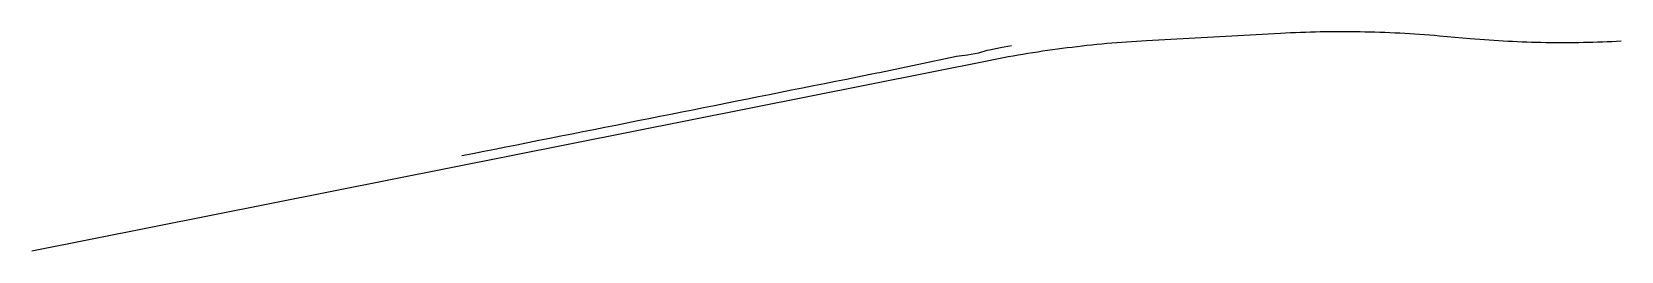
# Model space of a CAD drawing. Header units: metres. Extents: x 82530 to 82814, y 1193997 to 1194036.
import ezdxf

# ---------------------------------------------------------------- set-up
doc = ezdxf.new("R2010")
doc.units = ezdxf.units.M
doc.layers.get('0').update_dxf_attribs({"color": 211})
doc.layers.add('PlatformEdge', color=7, linetype='Continuous')

msp = doc.modelspace()

# ---------------------------------------------------------------- linework, layer by layer
at = {"color": 7}
msp.add_polyline3d([(82813.99, 1194034.24, 3.17), (82813.15, 1194034.19, 3.17), (82812.31, 1194034.15, 3.17), (82811.47, 1194034.12, 3.18), (82810.63, 1194034.08, 3.18), (82809.78, 1194034.05, 3.19), (82808.94, 1194034.03, 3.19), (82808.1, 1194034.01, 3.19), (82807.26, 1194033.99, 3.2), (82806.41, 1194033.97, 3.2), (82805.57, 1194033.96, 3.2), (82804.73, 1194033.96, 3.21), (82803.89, 1194033.95, 3.21), (82803.04, 1194033.96, 3.21), (82802.2, 1194033.96, 3.22), (82801.36, 1194033.97, 3.22), (82800.52, 1194033.98, 3.22), (82799.68, 1194034, 3.23), (82798.83, 1194034.01, 3.23), (82797.99, 1194034.04, 3.23), (82797.15, 1194034.07, 3.24), (82796.31, 1194034.1, 3.24), (82795.47, 1194034.13, 3.25), (82794.62, 1194034.17, 3.25), (82793.78, 1194034.21, 3.25), (82792.94, 1194034.26, 3.26), (82792.1, 1194034.3, 3.26), (82791.26, 1194034.36, 3.26), (82790.42, 1194034.41, 3.27), (82789.58, 1194034.48, 3.27), (82788.74, 1194034.54, 3.27), (82787.9, 1194034.61, 3.28), (82787.06, 1194034.68, 3.28), (82781.56, 1194035.16, 3.3), (82780.68, 1194035.24, 3.31), (82779.79, 1194035.31, 3.31), (82778.91, 1194035.37, 3.31), (82778.02, 1194035.44, 3.32), (82777.14, 1194035.5, 3.32), (82776.25, 1194035.55, 3.33), (82775.37, 1194035.61, 3.33), (82774.48, 1194035.65, 3.33), (82773.6, 1194035.7, 3.34), (82772.71, 1194035.74, 3.34), (82771.83, 1194035.77, 3.34), (82770.94, 1194035.81, 3.35), (82770.05, 1194035.83, 3.35), (82769.17, 1194035.86, 3.36), (82768.28, 1194035.88, 3.36), (82767.4, 1194035.9, 3.36), (82766.51, 1194035.91, 3.37), (82765.62, 1194035.92, 3.37), (82764.74, 1194035.92, 3.37), (82763.85, 1194035.92, 3.38), (82762.96, 1194035.92, 3.38), (82762.08, 1194035.91, 3.39), (82761.19, 1194035.9, 3.39), (82760.3, 1194035.89, 3.39), (82759.42, 1194035.87, 3.4), (82758.53, 1194035.85, 3.4), (82757.64, 1194035.82, 3.4), (82756.76, 1194035.79, 3.41), (82755.87, 1194035.75, 3.41), (82754.99, 1194035.72, 3.41), (82754.1, 1194035.67, 3.42), (82753.22, 1194035.63, 3.42), (82729.29, 1194034.32, 3.52), (82728.41, 1194034.27, 3.53), (82727.52, 1194034.22, 3.53), (82726.64, 1194034.16, 3.53), (82725.75, 1194034.1, 3.54), (82724.87, 1194034.03, 3.54), (82723.98, 1194033.96, 3.54), (82723.1, 1194033.89, 3.55), (82722.21, 1194033.81, 3.55), (82721.33, 1194033.73, 3.56), (82720.45, 1194033.64, 3.56), (82719.57, 1194033.55, 3.56), (82718.68, 1194033.46, 3.57), (82717.8, 1194033.36, 3.57), (82716.92, 1194033.26, 3.57), (82716.04, 1194033.15, 3.58), (82715.16, 1194033.05, 3.58), (82714.28, 1194032.93, 3.59), (82713.4, 1194032.82, 3.59), (82712.52, 1194032.69, 3.59), (82711.64, 1194032.57, 3.6), (82710.76, 1194032.44, 3.6), (82709.89, 1194032.31, 3.6), (82709.01, 1194032.17, 3.61), (82708.14, 1194032.03, 3.61), (82707.26, 1194031.89, 3.62), (82706.39, 1194031.74, 3.62), (82705.51, 1194031.59, 3.62), (82704.64, 1194031.43, 3.63), (82703.77, 1194031.27, 3.63), (82702.89, 1194031.11, 3.63), (82702.02, 1194030.94, 3.64), (82701.15, 1194030.77, 3.64), (82530.42, 1193996.8, 4.37)], dxfattribs=at)
at = {"layer": 'PlatformEdge', "color": 0}
msp.add_polyline3d([(82705.23, 1194033.41, 4.38), (82703.25, 1194033.05, 4.39), (82701.27, 1194032.67, 4.4), (82700.79, 1194032.57, 4.4), (82699.33, 1194032.12, 4.41), (82697.37, 1194031.73, 4.42), (82695.89, 1194031.6, 4.42), (82695.38, 1194031.49, 4.42), (82693.42, 1194031.08, 4.43), (82691.46, 1194030.67, 4.44), (82689.51, 1194030.26, 4.45), (82687.55, 1194029.85, 4.46), (82685.59, 1194029.44, 4.47), (82683.63, 1194029.02, 4.47), (82681.68, 1194028.61, 4.48), (82681.21, 1194028.52, 4.48), (82679.71, 1194028.22, 4.49), (82677.75, 1194027.83, 4.5), (82675.79, 1194027.44, 4.51), (82673.83, 1194027.05, 4.52), (82671.87, 1194026.66, 4.52), (82669.91, 1194026.27, 4.53), (82667.95, 1194025.88, 4.54), (82665.98, 1194025.49, 4.55), (82664.02, 1194025.1, 4.56), (82662.06, 1194024.71, 4.57), (82660.1, 1194024.32, 4.57), (82658.14, 1194023.92, 4.58), (82656.18, 1194023.53, 4.59), (82654.21, 1194023.14, 4.6), (82652.25, 1194022.75, 4.61), (82650.29, 1194022.36, 4.62), (82648.33, 1194021.97, 4.62), (82646.37, 1194021.58, 4.63), (82644.41, 1194021.19, 4.64), (82642.45, 1194020.8, 4.65), (82640.48, 1194020.41, 4.66), (82638.52, 1194020.02, 4.67), (82636.56, 1194019.63, 4.67), (82634.6, 1194019.24, 4.68), (82632.64, 1194018.85, 4.69), (82630.68, 1194018.46, 4.7), (82628.71, 1194018.07, 4.71), (82626.75, 1194017.68, 4.72), (82624.79, 1194017.29, 4.73), (82622.83, 1194016.9, 4.73), (82620.87, 1194016.51, 4.74), (82618.91, 1194016.12, 4.75), (82616.95, 1194015.73, 4.76), (82614.98, 1194015.34, 4.77), (82613.02, 1194014.95, 4.78), (82611.06, 1194014.56, 4.78), (82609.1, 1194014.17, 4.79), (82607.14, 1194013.78, 4.8)], dxfattribs=at)

doc.saveas('drawing.dxf')
